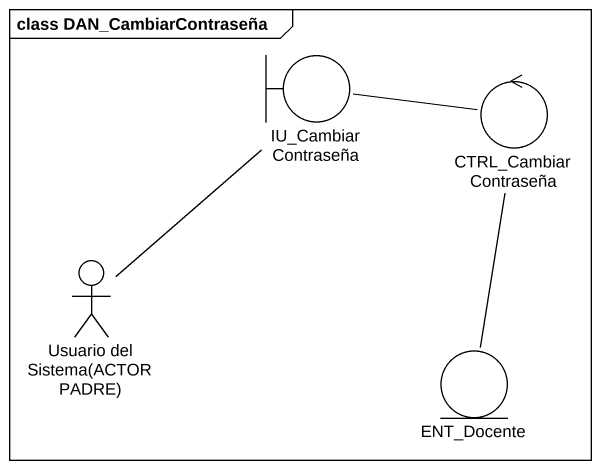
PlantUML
@startuml
mainframe class DAN_CambiarContraseña
boundary IU_CambiarContraseña
control CTRL_CambiarContraseña
actor "Usuario del Sistema(ACTOR PADRE)" as Usuario_del_Sistema_ACTOR
entity ENT_Docente
IU_CambiarContraseña -right- CTRL_CambiarContraseña
CTRL_CambiarContraseña -- ENT_Docente
Usuario_del_Sistema_ACTOR -up- IU_CambiarContraseña
@enduml
